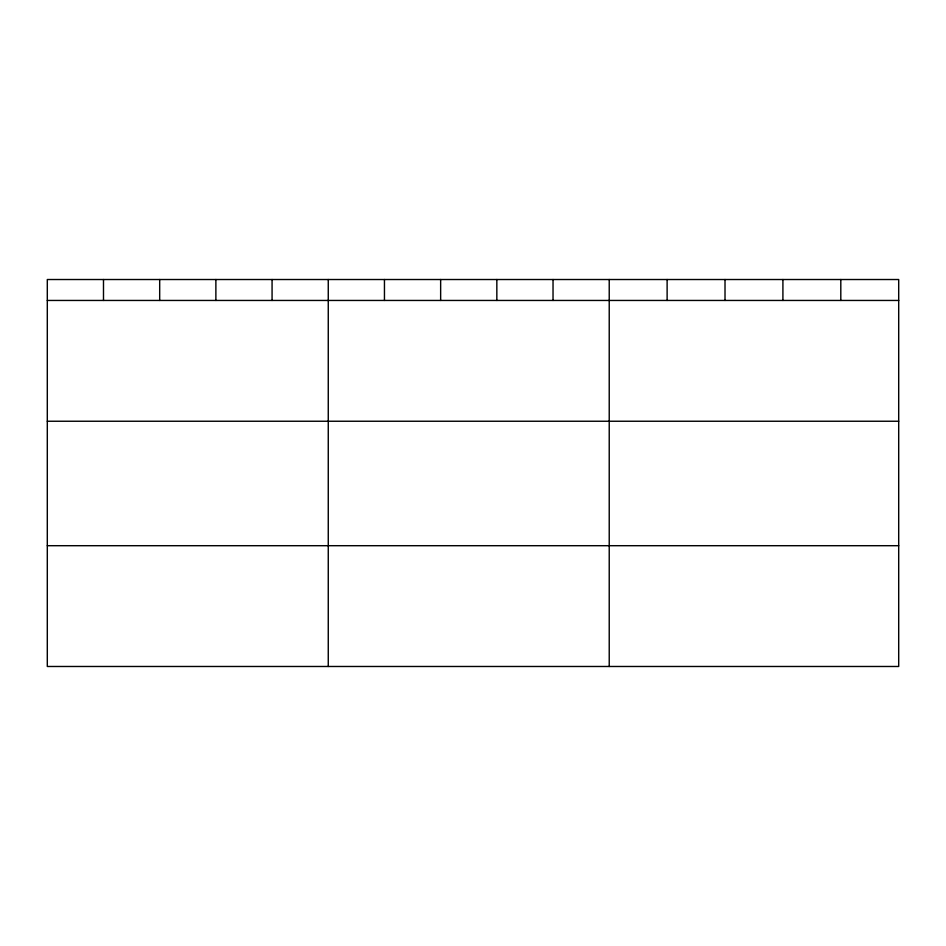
<?xml version="1.0" encoding="UTF-8"?>
<svg xmlns="http://www.w3.org/2000/svg" width="946" height="946" viewBox="0 0 946 946"><rect width="100%" height="100%" fill="white"/><g stroke="black" fill="none" stroke-linecap="round" stroke-linejoin="round"><path stroke-width="1.42" d="M898.7 300.45L898.7 666.481L47.3 666.481L47.3 279.519L898.7 279.519L898.7 300.45L47.3 300.45M47.3 421.242L898.7 421.242M47.3 545.7L898.7 545.7M840.805 279.519L840.805 300.45M782.91 279.519L782.91 300.45M725.014 279.519L725.014 300.45M667.119 279.519L667.119 300.45M609.224 279.519L609.224 666.481M553.032 279.519L553.032 300.45M496.839 279.519L496.839 300.45M440.647 279.519L440.647 300.45M384.454 279.519L384.454 300.45M328.262 279.519L328.262 666.481M272.07 279.519L272.07 300.45M215.877 279.519L215.877 300.45M159.685 279.519L159.685 300.45M103.492 279.519L103.492 300.45"/></g></svg>
